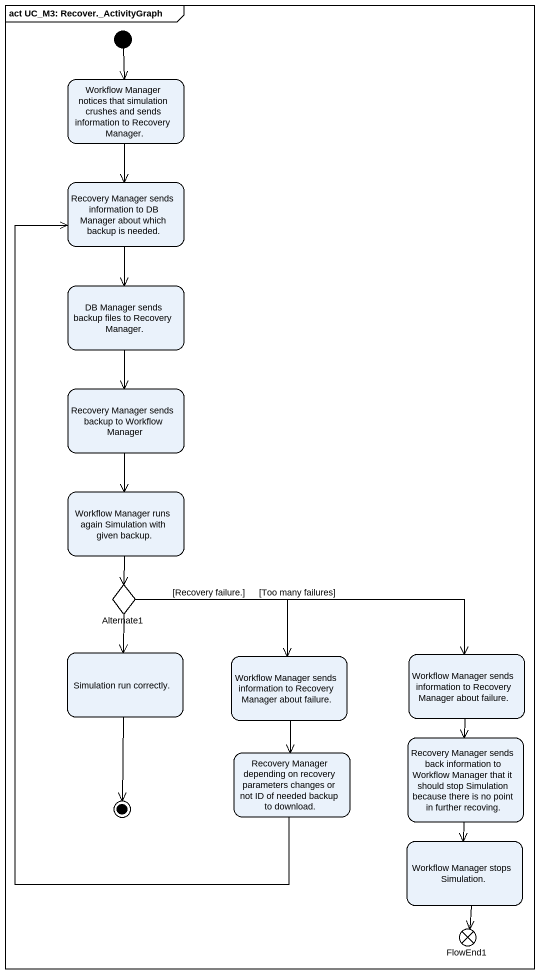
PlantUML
@startuml
mainframe act UC_M3: Recover._ActivityGraph
hide empty description
state "Workflow Manager notices that simulation crushes and sends information to Recovery Manager." as Workflow_Manager_notices
state "Recovery Manager sends information to DB Manager about which backup is needed." as Recovery_Manager_sends
state "DB Manager sends backup files to Recovery Manager." as DB_Manager_sends_backup
state "Recovery Manager sends backup to Workflow Manager" as Recovery_Manager_sends_2
state "Workflow Manager runs again Simulation with given backup." as Workflow_Manager_runs_again
state Alternate1 <<choice>>
state "Simulation run correctly." as Simulation_run_correctly
state "Workflow Manager sends information to Recovery Manager about failure." as Workflow_Manager_sends
state "Workflow Manager sends information to Recovery Manager about failure." as Workflow_Manager_sends_2
state "Recovery Manager sends back information to Workflow Manager that it should stop Simulation because there is no point in further recoving." as Recovery_Manager_sends_back
state "Recovery Manager depending on recovery parameters changes or not ID of needed backup to download." as Recovery_Manager_depending
state "Workflow Manager stops Simulation." as Workflow_Manager_stops
state FlowEnd1 <<end>>
[*] --> Workflow_Manager_notices
Workflow_Manager_notices --> Recovery_Manager_sends
Recovery_Manager_sends --> DB_Manager_sends_backup
DB_Manager_sends_backup --> Recovery_Manager_sends_2
Recovery_Manager_sends_2 --> Workflow_Manager_runs_again
Workflow_Manager_runs_again --> Alternate1
Alternate1 --> Simulation_run_correctly
Alternate1 -right-> Workflow_Manager_sends : [Recovery failure.]
Alternate1 -right-> Workflow_Manager_sends_2 : [Too many failures]
Workflow_Manager_sends --> Recovery_Manager_depending
Workflow_Manager_sends_2 --> Recovery_Manager_sends_back
Recovery_Manager_sends_back --> Workflow_Manager_stops
Recovery_Manager_depending -up-> Recovery_Manager_sends
Workflow_Manager_stops --> FlowEnd1
Simulation_run_correctly --> [*]
@enduml
